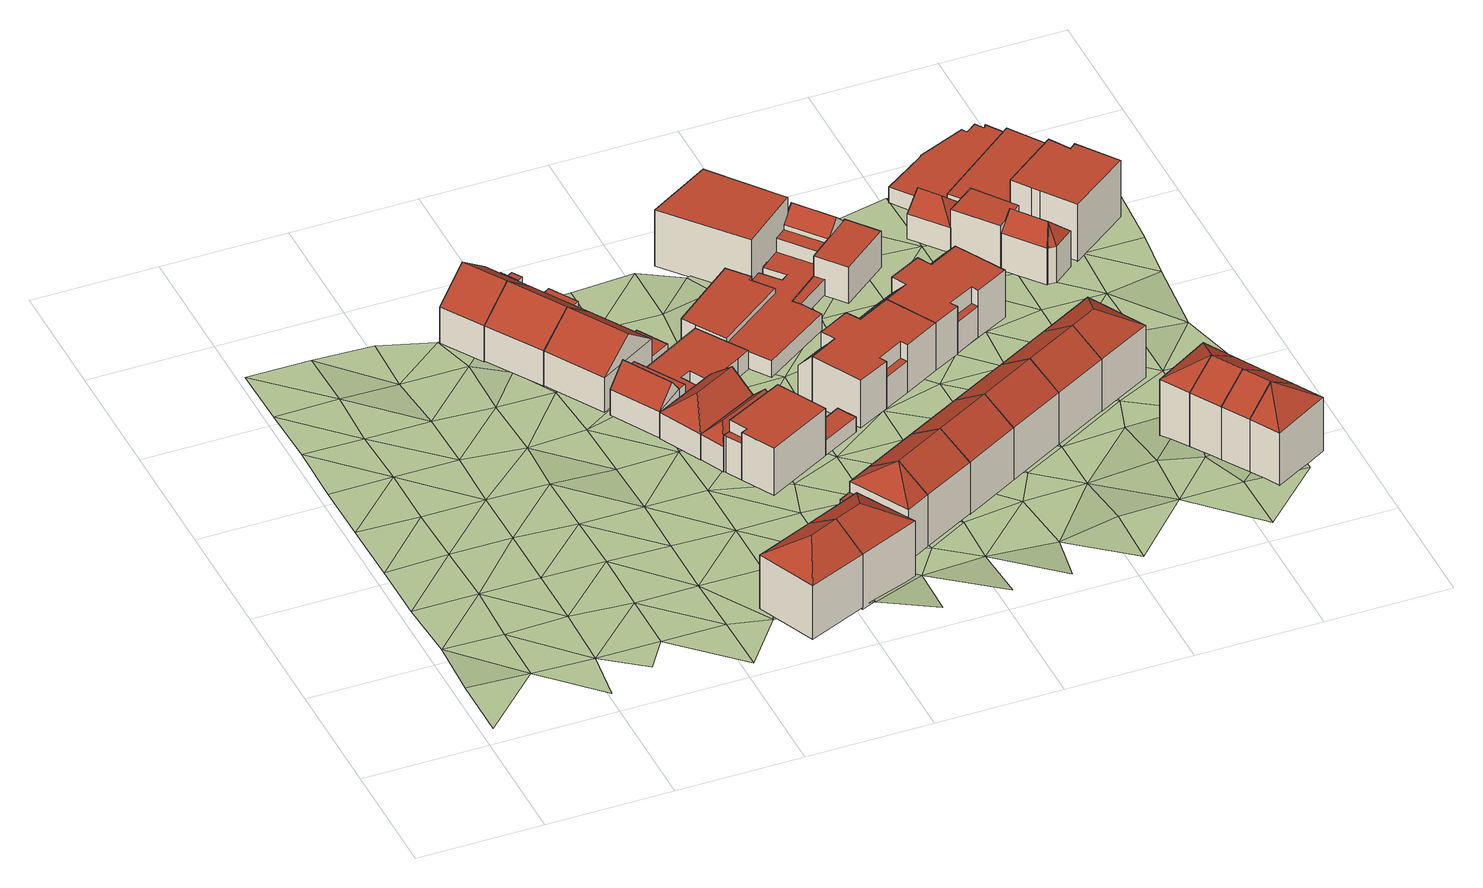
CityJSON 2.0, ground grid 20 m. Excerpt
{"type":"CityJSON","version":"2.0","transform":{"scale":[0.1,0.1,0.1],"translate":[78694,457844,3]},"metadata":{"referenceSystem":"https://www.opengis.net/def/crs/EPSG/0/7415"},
"CityObjects":{
"building1":{"type":"Building","attributes":{"roofType":"1130","RelativeEavesHeight":9.59,"RelativeRidgeHeight":13.14,"AbsoluteEavesHeight":14.37,"AbsoluteRidgeHeight":17.92},"geometry":[{"type":"Solid","lod":"2","boundaries":[[[[0,1,2,3]],[[1,4,5,2]],[[4,6,7,5]],[[6,0,3,7]],[[4,1,8]],[[0,6,9]],[[1,0,9,8]],[[6,4,8,9]],[[3,2,5,7]]]],"semantics":{"surfaces":[{"type":"WallSurface"},{"type":"RoofSurface","Direction":246.56,"Slope":55.43},{"type":"RoofSurface","Direction":156.81,"Slope":55.75},{"type":"RoofSurface","Direction":336.59,"Slope":55.75},{"type":"GroundSurface"}],"values":[[0,0,0,0,1,0,2,3,4]]}}]},
"building2":{"type":"Building","children":["building2-1","building2-2","building2-3"]},
"building2-1":{"type":"BuildingPart","attributes":{"roofType":"1000","RelativeEavesHeight":2.19,"RelativeRidgeHeight":2.19,"AbsoluteEavesHeight":6.1,"AbsoluteRidgeHeight":6.1},"parents":["building2"],"geometry":[{"type":"Solid","lod":"2","boundaries":[[[[10,11,12,13]],[[11,14,15,12]],[[14,16,17,15]],[[16,10,13,17]],[[16,14,11,10]],[[13,12,15,17]]]],"semantics":{"surfaces":[{"type":"WallSurface"},{"type":"RoofSurface","Direction":0,"Slope":90},{"type":"GroundSurface"}],"values":[[0,0,0,0,1,2]]}}]},
"building2-2":{"type":"BuildingPart","attributes":{"roofType":"1030","RelativeEavesHeight":6.55,"RelativeRidgeHeight":10.94,"AbsoluteEavesHeight":10.32,"AbsoluteRidgeHeight":14.71},"parents":["building2"],"geometry":[{"type":"Solid","lod":"2","boundaries":[[[[18,19,20,21]],[[19,22,23,20]],[[22,24,25,23]],[[24,18,21,25]],[[22,19,26]],[[18,24,27]],[[19,18,27,26]],[[24,22,26,27]],[[21,20,23,25]]]],"semantics":{"surfaces":[{"type":"WallSurface"},{"type":"RoofSurface","Direction":237.96,"Slope":52.1},{"type":"RoofSurface","Direction":58.12,"Slope":52.1},{"type":"GroundSurface"}],"values":[[0,0,0,0,0,0,1,2,3]]}}]},
"building2-3":{"type":"BuildingPart","attributes":{"roofType":"1000","RelativeEavesHeight":2.72,"RelativeRidgeHeight":2.72,"AbsoluteEavesHeight":6.61,"AbsoluteRidgeHeight":6.61},"parents":["building2"],"geometry":[{"type":"Solid","lod":"2","boundaries":[[[[28,29,17,30]],[[29,31,32,17]],[[31,33,34,32]],[[33,35,36,34]],[[35,28,30,36]],[[35,33,31,29,28]],[[30,17,32,34,36]]]],"semantics":{"surfaces":[{"type":"WallSurface"},{"type":"RoofSurface","Direction":0,"Slope":90},{"type":"GroundSurface"}],"values":[[0,0,0,0,0,1,2]]}}]},
"building3":{"type":"Building","children":["building3-1","building3-2"]},
"building3-1":{"type":"BuildingPart","attributes":{"roofType":"1010","RelativeEavesHeight":2.82,"RelativeRidgeHeight":2.82,"AbsoluteEavesHeight":6.91,"AbsoluteRidgeHeight":6.91},"parents":["building3"],"geometry":[{"type":"Solid","lod":"2","boundaries":[[[[37,38,39,40]],[[38,41,42,39]],[[41,43,44,42]],[[43,37,40,44]],[[43,41,38,37]],[[40,39,42,44]]]],"semantics":{"surfaces":[{"type":"WallSurface"},{"type":"RoofSurface","Direction":0,"Slope":90},{"type":"GroundSurface"}],"values":[[0,0,0,0,1,2]]}}]},
"building3-2":{"type":"BuildingPart","attributes":{"roofType":"1030","RelativeEavesHeight":6.32,"RelativeRidgeHeight":10.71,"AbsoluteEavesHeight":10.32,"AbsoluteRidgeHeight":14.71},"parents":["building3"],"geometry":[{"type":"Solid","lod":"2","boundaries":[[[[45,18,46,47]],[[18,24,48,46]],[[24,49,50,48]],[[49,45,47,50]],[[24,18,27]],[[45,49,51]],[[18,45,51,27]],[[49,24,27,51]],[[47,46,48,50]]]],"semantics":{"surfaces":[{"type":"WallSurface"},{"type":"RoofSurface","Direction":237.93,"Slope":51.97},{"type":"RoofSurface","Direction":58.12,"Slope":51.97},{"type":"GroundSurface"}],"values":[[0,0,0,0,0,0,1,2,3]]}}]},
"building4":{"type":"Building","attributes":{"roofType":"1130","RelativeEavesHeight":9.82,"RelativeRidgeHeight":13.37,"AbsoluteEavesHeight":14.37,"AbsoluteRidgeHeight":17.92},"geometry":[{"type":"Solid","lod":"2","boundaries":[[[[6,52,53,54]],[[52,55,56,53]],[[55,0,57,56]],[[0,6,54,57]],[[55,52,58]],[[6,0,9]],[[52,6,9,58]],[[0,55,58,9]],[[54,53,56,57]]]],"semantics":{"surfaces":[{"type":"WallSurface"},{"type":"RoofSurface","Direction":61.27,"Slope":55.81},{"type":"RoofSurface","Direction":336.59,"Slope":55.85},{"type":"RoofSurface","Direction":156.81,"Slope":55.85},{"type":"GroundSurface"}],"values":[[0,0,0,0,1,0,2,3,4]]}}]},
"building5":{"type":"Building","children":["building5-1","building5-2"]},
"building5-1":{"type":"BuildingPart","attributes":{"roofType":"1030","RelativeEavesHeight":6.24,"RelativeRidgeHeight":10.63,"AbsoluteEavesHeight":10.32,"AbsoluteRidgeHeight":14.71},"parents":["building5"],"geometry":[{"type":"Solid","lod":"2","boundaries":[[[[59,45,60,61]],[[45,49,62,60]],[[49,63,64,62]],[[63,59,61,64]],[[49,45,51]],[[59,63,65]],[[45,59,65,51]],[[63,49,51,65]],[[61,60,62,64]]]],"semantics":{"surfaces":[{"type":"WallSurface"},{"type":"RoofSurface","Direction":238.45,"Slope":51.96},{"type":"RoofSurface","Direction":58.29,"Slope":51.96},{"type":"GroundSurface"}],"values":[[0,0,0,0,0,0,1,2,3]]}}]},
"building5-2":{"type":"BuildingPart","attributes":{"roofType":"1000","RelativeEavesHeight":3.05,"RelativeRidgeHeight":3.05,"AbsoluteEavesHeight":7.13,"AbsoluteRidgeHeight":7.13},"parents":["building5"],"geometry":[{"type":"Solid","lod":"2","boundaries":[[[[66,67,64,68]],[[67,69,70,64]],[[69,71,72,70]],[[71,66,68,72]],[[71,69,67,66]],[[68,64,70,72]]]],"semantics":{"surfaces":[{"type":"WallSurface"},{"type":"RoofSurface","Direction":0,"Slope":90},{"type":"GroundSurface"}],"values":[[0,0,0,0,1,2]]}}]},
"building6":{"type":"Building","attributes":{"roofType":"1130","RelativeEavesHeight":4.58,"RelativeRidgeHeight":7.83,"AbsoluteEavesHeight":8.58,"AbsoluteRidgeHeight":11.82},"geometry":[{"type":"Solid","lod":"2","boundaries":[[[[73,74,75,76]],[[74,77,78,75]],[[77,79,80,78]],[[79,73,76,80]],[[77,74,81]],[[73,79,82]],[[74,73,82,81]],[[79,77,81,82]],[[76,75,78,80]]]],"semantics":{"surfaces":[{"type":"WallSurface"},{"type":"RoofSurface","Direction":243.66,"Slope":49.83},{"type":"RoofSurface","Direction":152.01,"Slope":49.84},{"type":"RoofSurface","Direction":331.93,"Slope":49.84},{"type":"GroundSurface"}],"values":[[0,0,0,0,1,0,2,3,4]]}}]},
"building7":{"type":"Building","attributes":{"roofType":"1130","RelativeEavesHeight":4.46,"RelativeRidgeHeight":6.68,"AbsoluteEavesHeight":8.58,"AbsoluteRidgeHeight":10.79},"geometry":[{"type":"Solid","lod":"2","boundaries":[[[[83,84,85,86]],[[84,74,87,85]],[[74,73,88,87]],[[73,83,86,88]],[[74,84,89]],[[83,73,90]],[[84,83,90,89]],[[73,74,89,90]],[[86,85,87,88]]]],"semantics":{"surfaces":[{"type":"WallSurface"},{"type":"RoofSurface","Direction":243.66,"Slope":44.99},{"type":"RoofSurface","Direction":152.61,"Slope":45.05},{"type":"RoofSurface","Direction":332.2,"Slope":45.05},{"type":"GroundSurface"}],"values":[[0,0,0,0,1,0,2,3,4]]}}]},
"building8":{"type":"Building","children":["building8-1","building8-2"]},
"building8-1":{"type":"BuildingPart","attributes":{"roofType":"1120","RelativeEavesHeight":9.12,"RelativeRidgeHeight":12.76,"AbsoluteEavesHeight":13.55,"AbsoluteRidgeHeight":17.19},"parents":["building8"],"geometry":[{"type":"Solid","lod":"2","boundaries":[[[[91,92,93,94]],[[92,95,96,93]],[[95,97,98,96]],[[97,91,94,98]],[[92,91,99]],[[95,92,99]],[[97,95,99]],[[91,97,99]],[[94,93,96,98]]]],"semantics":{"surfaces":[{"type":"WallSurface"},{"type":"RoofSurface","Direction":151.18,"Slope":55.56},{"type":"RoofSurface","Direction":241.47,"Slope":50.16},{"type":"RoofSurface","Direction":331.42,"Slope":55.56},{"type":"RoofSurface","Direction":61.43,"Slope":0},{"type":"GroundSurface"}],"values":[[0,0,0,0,1,2,3,4,5]]}}]},
"building8-2":{"type":"BuildingPart","attributes":{"roofType":"1000","RelativeEavesHeight":7.23,"RelativeRidgeHeight":7.23,"AbsoluteEavesHeight":11.71,"AbsoluteRidgeHeight":11.71},"parents":["building8"],"geometry":[{"type":"Solid","lod":"2","boundaries":[[[[100,101,102,103]],[[101,104,53,102]],[[104,105,106,53]],[[105,107,108,106]],[[107,100,103,108]],[[107,105,104,101,100]],[[103,102,53,106,108]]]],"semantics":{"surfaces":[{"type":"WallSurface"},{"type":"RoofSurface","Direction":225.55,"Slope":90},{"type":"GroundSurface"}],"values":[[0,0,0,0,0,1,2]]}}]},
"building9":{"type":"Building","children":["building9-1","building9-2","building9-3","building9-4"]},
"building9-1":{"type":"BuildingPart","attributes":{"roofType":"1000","RelativeEavesHeight":3.36,"RelativeRidgeHeight":3.36,"AbsoluteEavesHeight":7.36,"AbsoluteRidgeHeight":7.36},"parents":["building9"],"geometry":[{"type":"Solid","lod":"2","boundaries":[[[[109,110,111,112]],[[110,113,114,111]],[[113,115,80,114]],[[115,116,117,80]],[[116,118,119,117]],[[118,120,121,119]],[[120,122,123,121]],[[122,124,125,123]],[[124,126,127,125]],[[126,109,112,127]],[[126,124,122,120,118,116,115,113,110,109]],[[112,111,114,80,117,119,121,123,125,127]]]],"semantics":{"surfaces":[{"type":"WallSurface"},{"type":"RoofSurface","Direction":0,"Slope":90},{"type":"GroundSurface"}],"values":[[0,0,0,0,0,0,0,0,0,0,1,2]]}}]},
"building9-2":{"type":"BuildingPart","attributes":{"roofType":"1030","RelativeEavesHeight":5.31,"RelativeRidgeHeight":8.16,"AbsoluteEavesHeight":9.41,"AbsoluteRidgeHeight":12.26},"parents":["building9"],"geometry":[{"type":"Solid","lod":"2","boundaries":[[[[128,129,130,131]],[[129,132,133,130]],[[132,134,135,133]],[[134,128,131,135]],[[132,129,136]],[[128,134,137]],[[129,128,137,136]],[[134,132,136,137]],[[131,130,133,135]]]],"semantics":{"surfaces":[{"type":"WallSurface"},{"type":"RoofSurface","Direction":60.05,"Slope":36.75},{"type":"RoofSurface","Direction":239.99,"Slope":38.2},{"type":"GroundSurface"}],"values":[[0,0,0,0,0,0,1,2,3]]}}]},
"building9-3":{"type":"BuildingPart","attributes":{"roofType":"1000","RelativeEavesHeight":3.36,"RelativeRidgeHeight":3.36,"AbsoluteEavesHeight":7.36,"AbsoluteRidgeHeight":7.36},"parents":["building9"],"geometry":[{"type":"Solid","lod":"2","boundaries":[[[[122,116,117,123]],[[116,115,80,117]],[[115,124,125,80]],[[124,122,123,125]],[[124,115,116,122]],[[123,117,80,125]]]],"semantics":{"surfaces":[{"type":"WallSurface"},{"type":"RoofSurface","Direction":0,"Slope":90},{"type":"GroundSurface"}],"values":[[0,0,0,0,1,2]]}}]},
"building9-4":{"type":"BuildingPart","attributes":{"roofType":"1000","RelativeEavesHeight":6.08,"RelativeRidgeHeight":6.08,"AbsoluteEavesHeight":10.16,"AbsoluteRidgeHeight":10.16},"parents":["building9"],"geometry":[{"type":"Solid","lod":"2","boundaries":[[[[138,129,130,139]],[[129,128,131,130]],[[128,140,141,131]],[[140,138,139,141]],[[140,128,129,138]],[[139,130,131,141]]]],"semantics":{"surfaces":[{"type":"WallSurface"},{"type":"RoofSurface","Direction":0,"Slope":90},{"type":"GroundSurface"}],"values":[[0,0,0,0,1,2]]}}]},
"building10":{"type":"Building","children":["building10-1","building10-2","building10-3"]},
"building10-1":{"type":"BuildingPart","attributes":{"roofType":"1000","RelativeEavesHeight":8.53,"RelativeRidgeHeight":8.53,"AbsoluteEavesHeight":12.69,"AbsoluteRidgeHeight":12.69},"parents":["building10"],"geometry":[{"type":"Solid","lod":"2","boundaries":[[[[142,143,144,145]],[[143,146,147,144]],[[146,148,149,147]],[[148,150,151,149]],[[150,152,153,151]],[[152,142,145,153]],[[152,150,148,146,143,142]],[[145,144,147,149,151,153]]]],"semantics":{"surfaces":[{"type":"WallSurface"},{"type":"RoofSurface","Direction":0,"Slope":90},{"type":"GroundSurface"}],"values":[[0,0,0,0,0,0,1,2]]}}]},
"building10-2":{"type":"BuildingPart","attributes":{"roofType":"1000","RelativeEavesHeight":2.66,"RelativeRidgeHeight":2.66,"AbsoluteEavesHeight":6.9,"AbsoluteRidgeHeight":6.9},"parents":["building10"],"geometry":[{"type":"Solid","lod":"2","boundaries":[[[[154,155,156,157]],[[155,158,159,156]],[[158,160,144,159]],[[160,154,157,144]],[[160,158,155,154]],[[157,156,159,144]]]],"semantics":{"surfaces":[{"type":"WallSurface"},{"type":"RoofSurface","Direction":0,"Slope":90},{"type":"GroundSurface"}],"values":[[0,0,0,0,1,2]]}}]},
"building10-3":{"type":"BuildingPart","attributes":{"roofType":"1000","RelativeEavesHeight":6.53,"RelativeRidgeHeight":6.53,"AbsoluteEavesHeight":10.69,"AbsoluteRidgeHeight":10.69},"parents":["building10"],"geometry":[{"type":"Solid","lod":"2","boundaries":[[[[161,162,149,151]],[[162,163,164,149]],[[163,165,166,164]],[[165,167,153,166]],[[167,161,151,153]],[[167,165,163,162,161]],[[151,149,164,166,153]]]],"semantics":{"surfaces":[{"type":"WallSurface"},{"type":"RoofSurface","Direction":0,"Slope":90},{"type":"GroundSurface"}],"values":[[0,0,0,0,0,1,2]]}}]},
"building11":{"type":"Building","attributes":{"roofType":"1030","RelativeEavesHeight":9.18,"RelativeRidgeHeight":12.82,"AbsoluteEavesHeight":13.55,"AbsoluteRidgeHeight":17.19},"geometry":[{"type":"Solid","lod":"2","boundaries":[[[[168,91,94,169]],[[91,97,98,94]],[[97,170,171,98]],[[170,168,169,171]],[[97,91,99]],[[168,170,172]],[[91,168,172,99]],[[170,97,99,172]],[[169,94,98,171]]]],"semantics":{"surfaces":[{"type":"WallSurface"},{"type":"RoofSurface","Direction":151.25,"Slope":55.51},{"type":"RoofSurface","Direction":331.37,"Slope":55.51},{"type":"GroundSurface"}],"values":[[0,0,0,0,0,0,1,2,3]]}}]},
"building12":{"type":"Building","attributes":{"roofType":"1030","RelativeEavesHeight":9.23,"RelativeRidgeHeight":12.87,"AbsoluteEavesHeight":13.55,"AbsoluteRidgeHeight":17.19},"geometry":[{"type":"Solid","lod":"2","boundaries":[[[[173,168,174,175]],[[168,170,176,174]],[[170,177,178,176]],[[177,173,175,178]],[[170,168,172]],[[173,177,179]],[[168,173,179,172]],[[177,170,172,179]],[[175,174,176,178]]]],"semantics":{"surfaces":[{"type":"WallSurface"},{"type":"RoofSurface","Direction":151.25,"Slope":55.41},{"type":"RoofSurface","Direction":331.37,"Slope":55.41},{"type":"GroundSurface"}],"values":[[0,0,0,0,0,0,1,2,3]]}}]},
"building13":{"type":"Building","children":["building13-1","building13-2","building13-3","building13-4"]},
"building13-1":{"type":"BuildingPart","attributes":{"roofType":"1010","RelativeEavesHeight":6.99,"RelativeRidgeHeight":8.41,"AbsoluteEavesHeight":11.27,"AbsoluteRidgeHeight":12.69},"parents":["building13"],"geometry":[{"type":"Solid","lod":"2","boundaries":[[[[180,181,182,183]],[[181,184,185,182]],[[184,186,187,185]],[[186,180,183,187]],[[186,184,181,180]],[[183,182,185,187]]]],"semantics":{"surfaces":[{"type":"WallSurface"},{"type":"RoofSurface","Direction":331.55,"Slope":41.91},{"type":"GroundSurface"}],"values":[[0,0,0,0,1,2]]}}]},
"building13-2":{"type":"BuildingPart","attributes":{"roofType":"1000","RelativeEavesHeight":8.45,"RelativeRidgeHeight":8.45,"AbsoluteEavesHeight":12.69,"AbsoluteRidgeHeight":12.69},"parents":["building13"],"geometry":[{"type":"Solid","lod":"2","boundaries":[[[[188,189,190,191]],[[189,192,193,190]],[[192,194,195,193]],[[194,196,197,195]],[[196,198,199,197]],[[198,200,201,199]],[[200,202,203,201]],[[202,204,205,203]],[[204,206,207,205]],[[206,180,208,207]],[[180,186,209,208]],[[186,188,191,209]],[[186,180,206,204,202,200,198,196,194,192,189,188]],[[191,190,193,195,197,199,201,203,205,207,208,209]]]],"semantics":{"surfaces":[{"type":"WallSurface"},{"type":"RoofSurface","Direction":270,"Slope":90},{"type":"GroundSurface"}],"values":[[0,0,0,0,0,0,0,0,0,0,0,0,1,2]]}}]},
"building13-3":{"type":"BuildingPart","attributes":{"roofType":"1010","RelativeEavesHeight":6.97,"RelativeRidgeHeight":8.39,"AbsoluteEavesHeight":11.27,"AbsoluteRidgeHeight":12.69},"parents":["building13"],"geometry":[{"type":"Solid","lod":"2","boundaries":[[[[202,200,210,211]],[[200,212,213,210]],[[212,214,215,213]],[[214,202,211,215]],[[214,212,200,202]],[[211,210,213,215]]]],"semantics":{"surfaces":[{"type":"WallSurface"},{"type":"RoofSurface","Direction":331,"Slope":41.84},{"type":"GroundSurface"}],"values":[[0,0,0,0,1,2]]}}]},
"building13-4":{"type":"BuildingPart","attributes":{"roofType":"1000","RelativeEavesHeight":5.55,"RelativeRidgeHeight":5.55,"AbsoluteEavesHeight":9.79,"AbsoluteRidgeHeight":9.79},"parents":["building13"],"geometry":[{"type":"Solid","lod":"2","boundaries":[[[[216,217,195,197]],[[217,218,193,195]],[[218,219,190,193]],[[219,216,197,190]],[[219,218,217,216]],[[197,195,193,190]]]],"semantics":{"surfaces":[{"type":"WallSurface"},{"type":"RoofSurface","Direction":0,"Slope":90},{"type":"GroundSurface"}],"values":[[0,0,0,0,1,2]]}}]},
"building14":{"type":"Building","children":["building14-1","building14-2","building14-3","building14-4"]},
"building14-1":{"type":"BuildingPart","attributes":{"roofType":"1030","RelativeEavesHeight":6.04,"RelativeRidgeHeight":8.42,"AbsoluteEavesHeight":10.35,"AbsoluteRidgeHeight":12.73},"parents":["building14"],"geometry":[{"type":"Solid","lod":"2","boundaries":[[[[220,221,222,223]],[[221,224,225,222]],[[224,226,227,225]],[[226,220,223,227]],[[224,221,228]],[[220,226,229]],[[221,220,229,228]],[[226,224,228,229]],[[223,222,225,227]]]],"semantics":{"surfaces":[{"type":"WallSurface"},{"type":"RoofSurface","Direction":230.56,"Slope":45},{"type":"RoofSurface","Direction":51.05,"Slope":45},{"type":"GroundSurface"}],"values":[[0,0,0,0,0,0,1,2,3]]}}]},
"building14-2":{"type":"BuildingPart","attributes":{"roofType":"1000","RelativeEavesHeight":5.34,"RelativeRidgeHeight":5.34,"AbsoluteEavesHeight":9.65,"AbsoluteRidgeHeight":9.65},"parents":["building14"],"geometry":[{"type":"Solid","lod":"2","boundaries":[[[[230,231,223,222]],[[231,232,233,223]],[[232,234,235,233]],[[234,230,222,235]],[[234,232,231,230]],[[222,223,233,235]]]],"semantics":{"surfaces":[{"type":"WallSurface"},{"type":"RoofSurface","Direction":0,"Slope":90},{"type":"GroundSurface"}],"values":[[0,0,0,0,1,2]]}}]},
"building14-3":{"type":"BuildingPart","attributes":{"roofType":"1000","RelativeEavesHeight":3.81,"RelativeRidgeHeight":3.81,"AbsoluteEavesHeight":7.95,"AbsoluteRidgeHeight":7.95},"parents":["building14"],"geometry":[{"type":"Solid","lod":"2","boundaries":[[[[236,237,238,239]],[[237,240,241,238]],[[240,242,243,241]],[[242,244,245,243]],[[244,246,247,245]],[[246,248,249,247]],[[248,236,239,249]],[[248,246,244,242,240,237,236]],[[239,238,241,243,245,247,249]]]],"semantics":{"surfaces":[{"type":"WallSurface"},{"type":"RoofSurface","Direction":351.81,"Slope":90},{"type":"GroundSurface"}],"values":[[0,0,0,0,0,0,0,1,2]]}}]},
"building14-4":{"type":"BuildingPart","attributes":{"roofType":"1000","RelativeEavesHeight":2.98,"RelativeRidgeHeight":2.98,"AbsoluteEavesHeight":7.15,"AbsoluteRidgeHeight":7.15},"parents":["building14"],"geometry":[{"type":"Solid","lod":"2","boundaries":[[[[250,251,252,253]],[[251,254,255,252]],[[254,256,257,255]],[[256,258,259,257]],[[258,260,261,259]],[[260,262,263,261]],[[262,264,265,263]],[[264,266,267,265]],[[266,268,269,267]],[[268,270,271,269]],[[270,272,273,271]],[[272,274,275,273]],[[274,276,277,275]],[[276,278,279,277]],[[278,250,253,279]],[[278,276,274,272,270,268,266,264,262,260,258,256,254,251,250]],[[253,252,255,257,259,261,263,265,267,269,271,273,275,277,279]]]],"semantics":{"surfaces":[{"type":"WallSurface"},{"type":"RoofSurface","Direction":0,"Slope":90},{"type":"GroundSurface"}],"values":[[0,0,0,0,0,0,0,0,0,0,0,0,0,0,0,1,2]]}}]},
"building15":{"type":"Building","attributes":{"roofType":"1000","RelativeEavesHeight":10.17,"RelativeRidgeHeight":10.17,"AbsoluteEavesHeight":14.53,"AbsoluteRidgeHeight":14.53},"geometry":[{"type":"Solid","lod":"2","boundaries":[[[[280,281,282,283]],[[281,284,285,282]],[[284,286,287,285]],[[286,280,283,287]],[[286,284,281,280]],[[283,282,285,287]]]],"semantics":{"surfaces":[{"type":"WallSurface"},{"type":"RoofSurface","Direction":0,"Slope":90},{"type":"GroundSurface"}],"values":[[0,0,0,0,1,2]]}}]},
"building16":{"type":"Building","attributes":{"roofType":"1030","RelativeEavesHeight":9.28,"RelativeRidgeHeight":12.92,"AbsoluteEavesHeight":13.55,"AbsoluteRidgeHeight":17.19},"geometry":[{"type":"Solid","lod":"2","boundaries":[[[[288,173,175,289]],[[173,177,178,175]],[[177,290,291,178]],[[290,288,289,291]],[[177,173,179]],[[288,290,292]],[[173,288,292,179]],[[290,177,179,292]],[[289,175,178,291]]]],"semantics":{"surfaces":[{"type":"WallSurface"},{"type":"RoofSurface","Direction":151.25,"Slope":55.3},{"type":"RoofSurface","Direction":331.37,"Slope":55.3},{"type":"GroundSurface"}],"values":[[0,0,0,0,0,0,1,2,3]]}}]},
"building17":{"type":"Building","children":["building17-1","building17-2"]},
"building17-1":{"type":"BuildingPart","attributes":{"roofType":"1000","RelativeEavesHeight":6.46,"RelativeRidgeHeight":6.46,"AbsoluteEavesHeight":10.78,"AbsoluteRidgeHeight":10.78},"parents":["building17"],"geometry":[{"type":"Solid","lod":"2","boundaries":[[[[293,294,295,296]],[[294,297,227,295]],[[297,298,299,227]],[[298,293,296,299]],[[298,297,294,293]],[[296,295,227,299]]]],"semantics":{"surfaces":[{"type":"WallSurface"},{"type":"RoofSurface","Direction":0,"Slope":90},{"type":"GroundSurface"}],"values":[[0,0,0,0,1,2]]}}]},
"building17-2":{"type":"BuildingPart","attributes":{"roofType":"1000","RelativeEavesHeight":2.8,"RelativeRidgeHeight":2.8,"AbsoluteEavesHeight":7.15,"AbsoluteRidgeHeight":7.15},"parents":["building17"],"geometry":[{"type":"Solid","lod":"2","boundaries":[[[[300,270,301,302]],[[270,268,303,301]],[[268,304,305,303]],[[304,300,302,305]],[[304,268,270,300]],[[302,301,303,305]]]],"semantics":{"surfaces":[{"type":"WallSurface"},{"type":"RoofSurface","Direction":0,"Slope":90},{"type":"GroundSurface"}],"values":[[0,0,0,0,1,2]]}}]},
"building18":{"type":"Building","attributes":{"roofType":"1030","RelativeEavesHeight":9.3,"RelativeRidgeHeight":12.94,"AbsoluteEavesHeight":13.55,"AbsoluteRidgeHeight":17.19},"geometry":[{"type":"Solid","lod":"2","boundaries":[[[[306,288,289,307]],[[288,290,291,289]],[[290,308,309,291]],[[308,306,307,309]],[[290,288,292]],[[306,308,310]],[[288,306,310,292]],[[308,290,292,310]],[[307,289,291,309]]]],"semantics":{"surfaces":[{"type":"WallSurface"},{"type":"RoofSurface","Direction":151.25,"Slope":55.19},{"type":"RoofSurface","Direction":331.37,"Slope":55.19},{"type":"GroundSurface"}],"values":[[0,0,0,0,0,0,1,2,3]]}}]},
"building19":{"type":"Building","children":["building19-1","building19-2","building19-3","building19-4"]},
"building19-1":{"type":"BuildingPart","attributes":{"roofType":"1010","RelativeEavesHeight":7,"RelativeRidgeHeight":8.42,"AbsoluteEavesHeight":11.27,"AbsoluteRidgeHeight":12.69},"parents":["building19"],"geometry":[{"type":"Solid","lod":"2","boundaries":[[[[311,312,313,314]],[[312,315,316,313]],[[315,317,318,316]],[[317,311,314,318]],[[317,315,312,311]],[[314,313,316,318]]]],"semantics":{"surfaces":[{"type":"WallSurface"},{"type":"RoofSurface","Direction":331.75,"Slope":42.17},{"type":"GroundSurface"}],"values":[[0,0,0,0,1,2]]}}]},
"building19-2":{"type":"BuildingPart","attributes":{"roofType":"1010","RelativeEavesHeight":6.94,"RelativeRidgeHeight":8.36,"AbsoluteEavesHeight":11.27,"AbsoluteRidgeHeight":12.69},"parents":["building19"],"geometry":[{"type":"Solid","lod":"2","boundaries":[[[[319,186,187,320]],[[186,184,185,187]],[[184,321,322,185]],[[321,319,320,322]],[[321,184,186,319]],[[320,187,185,322]]]],"semantics":{"surfaces":[{"type":"WallSurface"},{"type":"RoofSurface","Direction":331.55,"Slope":41.96},{"type":"GroundSurface"}],"values":[[0,0,0,0,1,2]]}}]},
"building19-3":{"type":"BuildingPart","attributes":{"roofType":"1000","RelativeEavesHeight":8.49,"RelativeRidgeHeight":8.49,"AbsoluteEavesHeight":12.69,"AbsoluteRidgeHeight":12.69},"parents":["building19"],"geometry":[{"type":"Solid","lod":"2","boundaries":[[[[323,324,325,326]],[[324,327,328,325]],[[327,329,330,328]],[[329,331,332,330]],[[331,188,191,332]],[[188,186,209,191]],[[186,319,333,209]],[[319,334,335,333]],[[334,336,337,335]],[[336,311,338,337]],[[311,317,339,338]],[[317,323,326,339]],[[317,311,336,334,319,186,188,331,329,327,324,323]],[[326,325,328,330,332,191,209,333,335,337,338,339]]]],"semantics":{"surfaces":[{"type":"WallSurface"},{"type":"RoofSurface","Direction":97.12,"Slope":90},{"type":"GroundSurface"}],"values":[[0,0,0,0,0,0,0,0,0,0,0,0,1,2]]}}]},
"building19-4":{"type":"BuildingPart","attributes":{"roofType":"1000","RelativeEavesHeight":5.49,"RelativeRidgeHeight":5.49,"AbsoluteEavesHeight":9.79,"AbsoluteRidgeHeight":9.79},"parents":["building19"],"geometry":[{"type":"Solid","lod":"2","boundaries":[[[[340,341,342,343]],[[341,344,345,342]],[[344,346,347,345]],[[346,340,343,347]],[[346,344,341,340]],[[343,342,345,347]]]],"semantics":{"surfaces":[{"type":"WallSurface"},{"type":"RoofSurface","Direction":0,"Slope":90},{"type":"GroundSurface"}],"values":[[0,0,0,0,1,2]]}}]},
"building20":{"type":"Building","attributes":{"roofType":"1130","RelativeEavesHeight":9.34,"RelativeRidgeHeight":12.98,"AbsoluteEavesHeight":13.55,"AbsoluteRidgeHeight":17.19},"geometry":[{"type":"Solid","lod":"2","boundaries":[[[[308,348,349,350]],[[348,351,352,349]],[[351,306,353,352]],[[306,308,350,353]],[[351,348,354]],[[308,306,310]],[[348,308,310,354]],[[306,351,354,310]],[[350,349,352,353]]]],"semantics":{"surfaces":[{"type":"WallSurface"},{"type":"RoofSurface","Direction":61.41,"Slope":55.4},{"type":"RoofSurface","Direction":331.34,"Slope":55.06},{"type":"RoofSurface","Direction":151.17,"Slope":55.15},{"type":"GroundSurface"}],"values":[[0,0,0,0,1,0,2,3,4]]}}]},
"building21":{"type":"Building","attributes":{"roofType":"1120","RelativeEavesHeight":10.14,"RelativeRidgeHeight":13.72,"AbsoluteEavesHeight":14.91,"AbsoluteRidgeHeight":18.5},"geometry":[{"type":"Solid","lod":"2","boundaries":[[[[355,356,357,358]],[[356,359,360,357]],[[359,361,362,360]],[[361,355,358,362]],[[356,355,363]],[[359,356,363]],[[361,359,363]],[[355,361,363]],[[358,357,360,362]]]],"semantics":{"surfaces":[{"type":"WallSurface"},{"type":"RoofSurface","Direction":239.09,"Slope":55.52},{"type":"RoofSurface","Direction":329.17,"Slope":55.84},{"type":"RoofSurface","Direction":59.47,"Slope":55.52},{"type":"RoofSurface","Direction":149.47,"Slope":0},{"type":"GroundSurface"}],"values":[[0,0,0,0,1,2,3,4,5]]}}]},
"building22":{"type":"Building","attributes":{"roofType":"1130","RelativeEavesHeight":4.56,"RelativeRidgeHeight":7.25,"AbsoluteEavesHeight":8.52,"AbsoluteRidgeHeight":11.21},"geometry":[{"type":"Solid","lod":"2","boundaries":[[[[364,365,366,367]],[[365,368,369,366]],[[368,370,371,369]],[[370,364,367,371]],[[368,365,372]],[[364,370,373]],[[365,364,373,372]],[[370,368,372,373]],[[367,366,369,371]]]],"semantics":{"surfaces":[{"type":"WallSurface"},{"type":"RoofSurface","Direction":144.12,"Slope":48},{"type":"RoofSurface","Direction":52.6,"Slope":47.75},{"type":"RoofSurface","Direction":231.11,"Slope":47.73},{"type":"GroundSurface"}],"values":[[0,0,0,0,1,0,2,3,4]]}}]},
"building23":{"type":"Building","attributes":{"roofType":"1030","RelativeEavesHeight":9.96,"RelativeRidgeHeight":13.54,"AbsoluteEavesHeight":14.91,"AbsoluteRidgeHeight":18.5},"geometry":[{"type":"Solid","lod":"2","boundaries":[[[[374,355,375,376]],[[355,361,377,375]],[[361,378,379,377]],[[378,374,376,379]],[[361,355,363]],[[374,378,380]],[[355,374,380,363]],[[378,361,363,380]],[[376,375,377,379]]]],"semantics":{"surfaces":[{"type":"WallSurface"},{"type":"RoofSurface","Direction":239.18,"Slope":55.47},{"type":"RoofSurface","Direction":59.37,"Slope":55.47},{"type":"GroundSurface"}],"values":[[0,0,0,0,0,0,1,2,3]]}}]},
"building24":{"type":"Building","attributes":{"roofType":"1030","RelativeEavesHeight":9.76,"RelativeRidgeHeight":13.35,"AbsoluteEavesHeight":14.91,"AbsoluteRidgeHeight":18.5},"geometry":[{"type":"Solid","lod":"2","boundaries":[[[[381,374,382,383]],[[374,378,384,382]],[[378,385,386,384]],[[385,381,383,386]],[[378,374,380]],[[381,385,387]],[[374,381,387,380]],[[385,378,380,387]],[[383,382,384,386]]]],"semantics":{"surfaces":[{"type":"WallSurface"},{"type":"RoofSurface","Direction":239.18,"Slope":55.38},{"type":"RoofSurface","Direction":59.37,"Slope":55.38},{"type":"GroundSurface"}],"values":[[0,0,0,0,0,0,1,2,3]]}}]},
"building25":{"type":"Building","attributes":{"roofType":"1120","RelativeEavesHeight":9.56,"RelativeRidgeHeight":13.15,"AbsoluteEavesHeight":14.91,"AbsoluteRidgeHeight":18.5},"geometry":[{"type":"Solid","lod":"2","boundaries":[[[[385,388,389,390]],[[388,391,392,389]],[[391,381,393,392]],[[381,385,390,393]],[[388,385,387]],[[391,388,387]],[[381,391,387]],[[385,381,387]],[[390,389,392,393]]]],"semantics":{"surfaces":[{"type":"WallSurface"},{"type":"RoofSurface","Direction":59.46,"Slope":55.34},{"type":"RoofSurface","Direction":149.29,"Slope":56.39},{"type":"RoofSurface","Direction":239.09,"Slope":55.34},{"type":"RoofSurface","Direction":329.47,"Slope":0},{"type":"GroundSurface"}],"values":[[0,0,0,0,1,2,3,4,5]]}}]},
"building26":{"type":"Building","children":["building26-1","building26-2","building26-3"]},
"building26-1":{"type":"BuildingPart","attributes":{"roofType":"1000","RelativeEavesHeight":7.87,"RelativeRidgeHeight":7.87,"AbsoluteEavesHeight":11.78,"AbsoluteRidgeHeight":11.78},"parents":["building26"],"geometry":[{"type":"Solid","lod":"2","boundaries":[[[[394,395,396,397]],[[395,398,399,396]],[[398,400,401,399]],[[400,394,397,401]],[[400,398,395,394]],[[397,396,399,401]]]],"semantics":{"surfaces":[{"type":"WallSurface"},{"type":"RoofSurface","Direction":0,"Slope":90},{"type":"GroundSurface"}],"values":[[0,0,0,0,1,2]]}}]},
"building26-2":{"type":"BuildingPart","attributes":{"roofType":"1120","RelativeEavesHeight":6.45,"RelativeRidgeHeight":9.09,"AbsoluteEavesHeight":10.48,"AbsoluteRidgeHeight":13.12},"parents":["building26"],"geometry":[{"type":"Solid","lod":"2","boundaries":[[[[402,403,404,405]],[[403,406,407,404]],[[406,408,409,407]],[[408,402,405,409]],[[403,402,410]],[[406,403,410]],[[408,406,410]],[[402,408,410]],[[405,404,407,409]]]],"semantics":{"surfaces":[{"type":"WallSurface"},{"type":"RoofSurface","Direction":320.93,"Slope":-24.6},{"type":"RoofSurface","Direction":53.2,"Slope":44.15},{"type":"RoofSurface","Direction":142.41,"Slope":40.91},{"type":"RoofSurface","Direction":186.84,"Slope":45.86},{"type":"GroundSurface"}],"values":[[0,0,0,0,1,2,3,4,5]]}}]},
"building26-3":{"type":"BuildingPart","attributes":{"roofType":"1130","RelativeEavesHeight":6.57,"RelativeRidgeHeight":9.21,"AbsoluteEavesHeight":10.48,"AbsoluteRidgeHeight":13.12},"parents":["building26"],"geometry":[{"type":"Solid","lod":"2","boundaries":[[[[411,403,412,401]],[[403,402,413,412]],[[402,414,397,413]],[[414,411,401,397]],[[402,403,410]],[[411,414,415]],[[403,411,415,410]],[[414,402,410,415]],[[401,412,413,397]]]],"semantics":{"surfaces":[{"type":"WallSurface"},{"type":"RoofSurface","Direction":140.93,"Slope":24.6},{"type":"RoofSurface","Direction":52.58,"Slope":44.91},{"type":"RoofSurface","Direction":231.35,"Slope":45.22},{"type":"GroundSurface"}],"values":[[0,0,0,0,1,0,2,3,4]]}}]},
"building27":{"type":"Building","children":["building27-1","building27-2","building27-3"]},
"building27-1":{"type":"BuildingPart","attributes":{"roofType":"1000","RelativeEavesHeight":4.5,"RelativeRidgeHeight":4.5,"AbsoluteEavesHeight":8.02,"AbsoluteRidgeHeight":8.02},"parents":["building27"],"geometry":[{"type":"Solid","lod":"2","boundaries":[[[[416,417,418,419]],[[417,420,421,418]],[[420,422,423,421]],[[422,424,425,423]],[[424,426,427,425]],[[426,428,429,427]],[[428,430,431,429]],[[430,432,433,431]],[[432,416,419,433]],[[432,430,428,426,424,422,420,417,416]],[[419,418,421,423,425,427,429,431,433]]]],"semantics":{"surfaces":[{"type":"WallSurface"},{"type":"RoofSurface","Direction":0,"Slope":90},{"type":"GroundSurface"}],"values":[[0,0,0,0,0,0,0,0,0,1,2]]}}]},
"building27-2":{"type":"BuildingPart","attributes":{"roofType":"1000","RelativeEavesHeight":3.36,"RelativeRidgeHeight":3.36,"AbsoluteEavesHeight":6.82,"AbsoluteRidgeHeight":6.82},"parents":["building27"],"geometry":[{"type":"Solid","lod":"2","boundaries":[[[[434,435,436,437]],[[435,438,439,436]],[[438,440,441,439]],[[440,442,443,441]],[[442,444,445,443]],[[444,446,447,445]],[[446,448,449,447]],[[448,450,451,449]],[[450,452,453,451]],[[452,454,455,453]],[[454,456,457,455]],[[456,458,459,457]],[[458,460,461,459]],[[460,462,421,461]],[[462,463,418,421]],[[463,464,419,418]],[[464,465,433,419]],[[465,434,437,433]],[[465,464,463,462,460,458,456,454,452,450,448,446,444,442,440,438,435,434]],[[437,436,439,441,443,445,447,449,451,453,455,457,459,461,421,418,419,433]]]],"semantics":{"surfaces":[{"type":"WallSurface"},{"type":"RoofSurface","Direction":0,"Slope":90},{"type":"GroundSurface"}],"values":[[0,0,0,0,0,0,0,0,0,0,0,0,0,0,0,0,0,0,1,2]]}}]},
"building27-3":{"type":"BuildingPart","attributes":{"roofType":"1000","RelativeEavesHeight":10.22,"RelativeRidgeHeight":10.22,"AbsoluteEavesHeight":13.92,"AbsoluteRidgeHeight":13.92},"parents":["building27"],"geometry":[{"type":"Solid","lod":"2","boundaries":[[[[466,467,468,469]],[[467,470,471,468]],[[470,472,473,471]],[[472,474,475,473]],[[474,476,477,475]],[[476,478,479,477]],[[478,480,481,479]],[[480,466,469,481]],[[480,478,476,474,472,470,467,466]],[[469,468,471,473,475,477,479,481]]]],"semantics":{"surfaces":[{"type":"WallSurface"},{"type":"RoofSurface","Direction":0,"Slope":90},{"type":"GroundSurface"}],"values":[[0,0,0,0,0,0,0,0,1,2]]}}]},
"terrain1":{"type":"TINRelief","geometry":[{"type":"CompositeSurface","lod":"2","boundaries":[[[482,483,484]],[[485,482,484]],[[486,485,487]],[[485,484,488]],[[485,488,487]],[[489,486,490]],[[486,487,490]],[[488,484,491]],[[492,489,493]],[[484,494,491]],[[489,490,493]],[[495,492,496]],[[487,488,497]],[[488,491,497]],[[498,495,496]],[[492,493,496]],[[490,487,499]],[[487,497,500]],[[501,498,502]],[[498,496,502]],[[487,500,499]],[[493,490,503]],[[491,504,505]],[[497,491,506]],[[507,501,508]],[[496,493,503]],[[501,502,508]],[[490,499,503]],[[491,505,506]],[[500,497,509]],[[502,496,510]],[[507,508,511]],[[497,506,509]],[[496,503,510]],[[499,500,512]],[[508,502,513]],[[500,509,512]],[[502,510,513]],[[503,499,514]],[[506,505,515]],[[511,508,516]],[[505,517,515]],[[499,512,514]],[[508,513,516]],[[509,506,518]],[[510,503,519]],[[506,515,518]],[[511,516,520]],[[503,514,519]],[[512,509,521]],[[513,510,522]],[[515,517,523]],[[509,518,521]],[[510,519,522]],[[518,515,523]],[[516,513,524]],[[514,512,525]],[[512,521,525]],[[520,516,526]],[[513,522,524]],[[519,514,527]],[[518,523,528]],[[514,525,527]],[[516,524,526]],[[521,518,529]],[[522,519,530]],[[525,521,529]],[[518,528,529]],[[519,527,531]],[[524,522,532]],[[519,531,530]],[[528,523,533]],[[522,530,532]],[[527,525,534]],[[525,529,535]],[[526,524,536]],[[531,527,534]],[[525,535,534]],[[524,532,536]],[[529,528,537]],[[528,533,537]],[[530,531,538]],[[535,529,539]],[[532,530,540]],[[531,534,541]],[[529,537,539]],[[536,532,540]],[[531,541,538]],[[537,533,542]],[[535,539,543]],[[534,535,544]],[[530,538,540]],[[533,545,542]],[[535,543,544]],[[541,534,546]],[[539,537,547]],[[537,542,548]],[[536,540,549]],[[538,541,546]],[[534,544,546]],[[543,539,547]],[[537,548,547]],[[540,538,550]],[[538,546,550]],[[544,543,551]],[[543,547,551]],[[548,542,552]],[[542,553,552]],[[549,540,554]],[[540,550,555]],[[547,548,556]],[[546,544,557]],[[544,551,558]],[[540,555,554]],[[550,546,557]],[[548,552,556]],[[551,547,559]],[[544,558,557]],[[547,556,559]],[[555,550,560]],[[558,551,561]],[[551,559,562]],[[554,555,563]],[[556,552,564]],[[552,565,566]],[[551,562,561]],[[555,560,563]],[[550,557,567]],[[559,556,564]],[[557,558,568]],[[552,566,564]],[[560,550,567]],[[558,561,568]],[[562,559,569]],[[559,564,570]],[[557,568,567]],[[561,562,569]],[[563,560,571]],[[559,570,569]],[[564,566,572]],[[566,573,574]],[[568,561,575]],[[560,567,576]],[[561,569,575]],[[570,564,572]],[[566,574,572]],[[560,576,571]],[[567,568,577]],[[569,570,578]],[[568,575,579]],[[570,572,578]],[[574,573,580]],[[575,569,581]],[[576,567,582]],[[568,579,577]],[[569,578,581]],[[572,574,580]],[[571,576,582]],[[567,577,582]],[[575,581,583]],[[579,575,583]],[[578,572,584]],[[572,580,585]],[[571,582,586]],[[577,579,587]],[[572,585,584]],[[581,578,588]],[[579,583,587]],[[582,577,589]],[[577,587,590]],[[578,584,588]],[[583,581,591]],[[585,580,592]],[[586,582,589]],[[580,593,594]],[[577,590,589]],[[587,583,591]],[[580,594,592]],[[581,588,591]],[[584,585,595]],[[590,587,596]],[[585,592,595]],[[586,589,597]],[[588,584,595]],[[587,591,596]],[[594,593,598]],[[591,588,599]],[[590,596,600]],[[589,590,601]],[[592,594,602]],[[588,595,599]],[[597,589,601]],[[590,600,601]],[[595,592,602]],[[596,591,603]],[[591,599,604]],[[594,598,602]],[[600,596,603]],[[591,604,603]],[[599,595,605]],[[595,602,606]],[[601,600,607]],[[597,601,608]],[[604,599,609]],[[595,606,605]],[[600,603,607]],[[603,604,609]],[[599,605,609]],[[607,603,610]],[[603,609,610]],[[601,607,611]],[[608,601,611]],[[607,610,612]],[[607,612,611]],[[608,611,613]]]}]}
},
"vertices":[
[604,70,114],[510,30,114],[510,30,18],[604,70,18],[469,125,114],[469,125,18],[563,166,114],[563,166,18],[536,97,149],[584,118,149],
[430,954,31],[442,962,31],[442,962,9],[430,954,9],[452,946,31],[452,946,9],[439,938,31],[439,938,9],
[337,814,73],[296,879,73],[296,879,8],[337,814,8],[391,940,73],[391,940,8],[432,874,73],[432,874,8],[344,910,117],[385,844,117],
[425,962,36],[439,938,36],[425,962,9],[441,936,36],[441,936,9],[407,914,36],[407,914,9],[391,940,36],[391,940,9],
[460,829,39],[433,873,39],[433,873,11],[460,829,11],[472,898,39],[472,898,11],[499,854,39],[499,854,11],
[392,727,73],[337,814,10],[392,727,10],[432,874,10],[487,785,73],[487,785,10],[440,756,117],
[652,204,114],[652,204,15],[563,166,15],[703,112,114],[703,112,15],[604,70,15],[629,138,149],
[447,636,73],[392,727,11],[447,636,11],[487,785,11],[544,693,73],[544,693,11],[496,664,117],
[576,711,41],[544,693,41],[576,711,11],[516,739,41],[516,739,11],[548,758,41],[548,758,11],
[634,538,56],[530,483,56],[530,483,10],[634,538,10],[496,552,56],[496,552,10],[598,606,56],[598,606,10],[547,535,88],[616,572,88],
[655,498,56],[549,444,56],[549,444,11],[655,498,11],[530,483,11],[634,538,11],[559,474,78],[644,518,78],
[746,169,106],[708,148,106],[708,148,14],[746,169,14],[657,241,106],[657,241,14],[696,262,106],[696,262,14],[721,215,142],
[708,148,87],[689,137,87],[689,137,15],[708,148,15],[652,204,87],[638,231,87],[638,231,15],[657,241,87],[657,241,15],
[625,726,44],[674,649,44],[674,649,10],[625,726,10],[653,637,44],[653,637,10],[598,606,44],[594,609,44],[594,609,10],[579,638,44],[579,638,10],[562,629,44],[562,629,10],[577,600,44],[577,600,10],[547,579,44],[547,579,10],[501,656,44],[501,656,10],
[490,650,72],[535,573,72],[535,573,11],[490,650,11],[496,552,57],[496,552,11],[452,628,57],[452,628,11],[521,565,93],[477,642,93],
[547,579,72],[547,579,11],[501,656,72],[501,656,11],
[655,498,97],[696,421,97],[696,421,12],[655,498,12],[593,364,97],[593,364,12],[565,416,97],[565,416,12],[575,421,97],[575,421,12],[560,449,97],[560,449,12],
[681,450,39],[741,483,39],[741,483,12],[681,450,12],[757,454,39],[757,454,12],[696,421,39],
[575,421,77],[565,416,77],[551,440,77],[551,440,12],[549,444,77],[549,444,12],[560,449,77],
[831,215,106],[831,215,14],[780,308,106],[780,308,14],[805,261,142],
[919,264,106],[831,215,13],[919,264,13],[780,308,13],[868,356,106],[868,356,13],[894,310,142],
[822,591,97],[809,613,68],[809,613,13],[822,591,13],[862,642,68],[862,642,13],[874,619,97],[874,619,13],
[917,541,97],[860,510,97],[860,510,12],[917,541,12],[854,521,97],[854,521,12],[812,498,97],[812,498,12],[818,487,97],[818,487,12],[767,460,97],[767,460,12],[725,538,97],[725,538,12],[771,564,97],[771,564,12],[759,586,97],[759,586,12],[809,613,97],[809,613,12],[822,591,12],[874,619,12],
[725,538,13],[771,564,13],[713,561,68],[713,561,13],[759,586,68],[759,586,13],
[818,487,68],[812,498,68],[854,521,68],[860,510,68],
[865,805,74],[818,862,74],[818,862,13],[865,805,13],[855,892,74],[855,892,13],[901,835,74],[901,835,13],[837,877,97],[883,820,97],
[818,862,66],[865,805,66],[847,790,66],[847,790,13],[800,847,66],[800,847,13],
[625,726,50],[612,747,50],[612,747,11],[625,726,11],[715,830,50],[715,830,11],[742,798,50],[742,798,11],[736,793,50],[736,793,11],[762,759,50],[762,759,11],[654,680,50],[654,680,11],
[762,759,42],[736,793,42],[736,793,12],[762,759,12],[742,798,42],[742,798,12],[758,812,42],[758,812,12],[783,783,42],[783,783,12],[794,791,42],[794,791,12],[769,820,42],[769,820,12],[800,847,42],[800,847,12],[847,790,42],[847,790,12],[777,732,42],[777,732,12],[786,721,42],[786,721,12],[804,689,42],[804,689,12],[696,617,42],[696,617,12],[674,649,42],[674,649,12],[654,680,42],[654,680,12],
[828,869,115],[742,798,115],[742,798,14],[828,869,14],[643,916,115],[643,916,14],[743,976,115],[743,976,14],
[1010,314,106],[1010,314,13],[960,406,106],[960,406,13],[985,360,142],
[863,730,78],[828,774,78],[828,774,13],[863,730,13],[901,835,78],[938,789,78],[938,789,13],
[839,760,42],[786,721,14],[839,760,14],[777,732,14],[828,774,42],[828,774,14],
[1096,361,106],[1096,361,13],[1046,453,106],[1046,453,13],[1071,407,142],
[964,668,97],[952,690,68],[952,690,13],[964,668,13],[1000,716,68],[1000,716,13],[1012,694,97],[1012,694,13],
[913,640,97],[913,640,13],[901,663,68],[901,663,13],
[1055,615,97],[1002,587,97],[1002,587,12],[1055,615,12],[996,598,97],[996,598,12],[954,576,97],[954,576,12],[960,564,97],[960,564,12],[913,640,12],[901,663,97],[901,663,12],[952,690,97],[952,690,12],[964,668,12],[1012,694,12],
[960,564,68],[954,576,68],[954,576,13],[960,564,13],[996,598,68],[996,598,13],[1002,587,68],[1002,587,13],
[1134,501,106],[1134,501,12],[1046,453,12],[1184,409,106],[1184,409,12],[1096,361,12],[1113,430,142],
[1174,226,119],[1147,271,119],[1147,271,18],[1174,226,18],[1237,325,119],[1237,325,18],[1264,279,119],[1264,279,18],[1219,252,155],
[1047,874,55],[1089,819,55],[1089,819,10],[1047,874,10],[1043,785,55],[1043,785,10],[999,839,55],[999,839,10],[1047,826,82],[1023,857,82],
[1202,178,119],[1174,226,20],[1202,178,20],[1264,279,20],[1292,231,119],[1292,231,20],[1247,205,155],
[1228,136,119],[1202,178,21],[1228,136,21],[1292,231,21],[1317,189,119],[1317,189,21],[1272,162,155],
[1344,142,119],[1344,142,23],[1317,189,23],[1255,90,119],[1255,90,23],[1228,136,23],
[1094,722,88],[1043,785,88],[1043,785,9],[1094,722,9],[1089,819,88],[1089,819,9],[1136,756,88],[1136,756,9],
[1141,664,75],[1181,697,75],[1181,697,10],[1141,664,10],[1187,688,75],[1187,688,10],[1155,663,75],[1155,663,10],[1153,690,101],
[1136,756,75],[1181,697,9],[1141,664,9],[1094,722,75],[1115,739,101],
[1072,865,50],[1209,972,50],[1209,972,5],[1072,865,5],[1252,910,50],[1252,910,5],[1251,909,50],[1251,909,5],[1209,879,50],[1209,879,5],[1224,855,50],[1224,855,5],[1137,790,50],[1137,790,5],[1133,796,50],[1133,796,5],[1128,793,50],[1128,793,5],
[1116,784,38],[1089,819,38],[1089,819,5],[1116,784,5],[1047,874,38],[1047,874,5],[1008,926,38],[1008,926,5],[1075,972,38],[1075,972,5],[1079,976,38],[1079,976,5],[1155,1008,38],[1155,1008,5],[1156,1006,38],[1156,1006,5],[1160,1000,38],[1160,1000,5],[1177,1012,38],[1177,1012,5],[1186,999,38],[1186,999,5],[1190,1005,38],[1190,1005,5],[1216,968,38],[1216,968,5],[1258,914,38],[1258,914,5],[1252,910,38],[1209,972,38],[1072,865,38],[1128,793,38],
[1244,823,109],[1254,831,109],[1254,831,7],[1244,823,7],[1299,770,109],[1299,770,7],[1203,700,109],[1203,700,7],[1166,750,109],[1166,750,7],[1158,761,109],[1158,761,7],[1137,790,109],[1137,790,7],[1224,855,109],[1224,855,7],
[10,112,24],[10,11,24],[110,111,21],[16,212,20],[11,311,19],[115,311,19],[111,209,20],[11,409,18],[112,412,18],[209,109,19],[10,511,18],[110,509,17],[198,24,20],[10,609,16],[110,610,16],[210,212,20],[12,710,15],[210,412,18],[210,310,19],[10,808,13],[108,709,14],[210,510,16],[275,58,20],[310,110,18],[311,208,17],[9,909,12],[112,810,13],[311,310,18],[212,611,15],[112,911,10],[310,408,16],[212,711,13],[309,510,15],[411,110,18],[205,812,9],[411,11,20],[410,210,16],[314,604,11],[209,909,8],[410,310,16],[310,709,10],[476,93,19],[312,812,9],[412,410,14],[294,881,8],[411,509,11],[509,209,16],[510,309,14],[402,707,10],[408,609,11],[363,771,12],[624,69,23],[508,511,11],[511,412,12],[412,911,10],[610,209,15],[524,681,11],[610,311,14],[511,814,12],[524,641,11],[711,108,16],[630,379,11],[632,522,11],[706,20,23],[610,611,10],[709,307,13],[749,161,16],[510,908,12],[602,722,11],[709,411,13],[811,112,17],[809,9,31],[609,909,16],[611,811,12],[814,198,16],[713,609,13],[709,509,13],[797,335,13],[693,822,20],[811,483,13],[810,410,13],[671,866,20],[910,209,16],[902,11,30],[920,101,18],[812,710,15],[806,625,13],[911,409,12],[942,267,16],[810,910,14],[1010,211,17],[1011,9,30],[1014,108,30],[910,510,12],[807,816,12],[912,711,14],[1010,304,16],[956,562,14],[1109,110,30],[991,440,12],[910,818,13],[1011,510,12],[1110,310,16],[1115,207,29],[909,911,13],[1016,594,13],[1127,369,16],[1010,811,13],[1010,710,13],[1109,510,11],[1182,189,28],[1211,11,29],[1209,112,30],[1210,312,17],[1109,612,11],[1007,933,13],[1310,109,27],[1210,409,16],[1110,703,11],[1123,790,8],[1311,211,22],[1210,611,11],[1211,511,13],[1310,409,17],[1311,310,20],[1215,711,10],[1195,927,6],[1287,498,16],[1302,630,9],[1318,813,7],[1311,712,8],[1309,918,6]
]}
